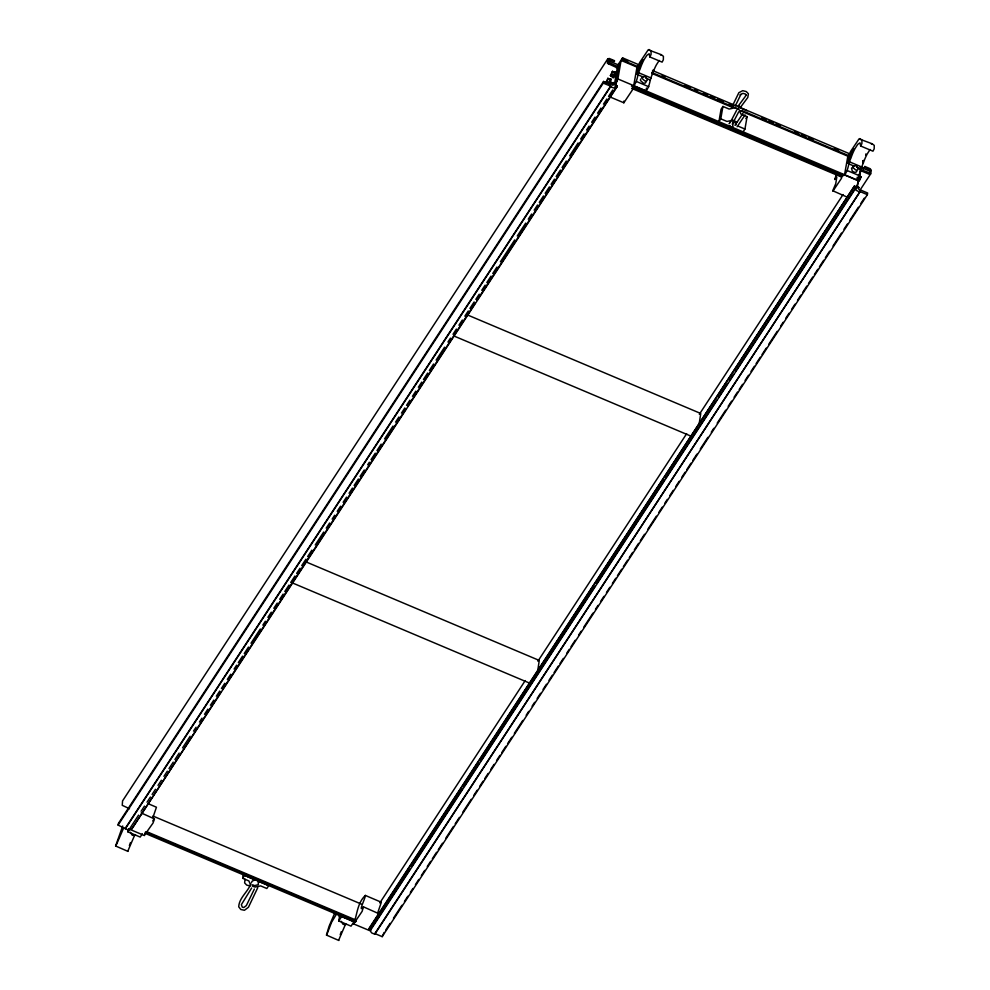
<?xml version="1.0" encoding="UTF-8"?>
<svg xmlns="http://www.w3.org/2000/svg" width="990" height="990" viewBox="0 0 990 990"><rect width="100%" height="100%" fill="white"/><g stroke="black" fill="none" stroke-linecap="round" stroke-linejoin="round"><path stroke-width="1.49" d="M141.174 812.938L154.49 818.916L153.042 823.037L144.54 835.09M409.897 869.319L369.641 930.612L353.616 923.918C357.254 914.834 357.118 903.177 365.347 895.43L381.348 902.249L377.846 912.434M245.025 879.194L244.629 882.907L246.696 885.097L250.161 885.963M639.701 65.105L622.599 57.878L622.104 59.932L637.77 66.553M127.945 850.843L134.652 835.213M338.79 939.918L345.498 924.289M862.81 160.751L862.822 161.63L863.144 160.912M729.048 123.75L730.001 122.302M129.851 829.694L128.353 830.115L118.107 825.091L118.392 823.445L603.578 81.452L612.414 85.177L614.394 84.62L617.129 68.805L615.978 67.27L607.439 63.335L607.761 58.893L609.246 58.472L614.518 60.699L614.369 61.516L609.011 59.363L608.355 62.296L617.302 66.429L618.391 68.285M607.761 58.893L122.562 800.898L122.253 805.328L129.504 808.719M142.35 833.815L140.209 837.07L127.92 831.872L128.391 829.137M138.575 815.141L130.123 828.061L131.88 828.803L220.807 692.097M152.943 817.418L156.445 807.234L148.364 803.756M250.804 885.246L248.861 880.914L242.674 878.303L243.392 874.17M338.753 920.948L341.6 916.604L353.9 921.801L351.054 926.145L338.753 920.948L339.706 915.465M860.087 191.577L374.888 933.57L382.19 936.651L867.376 194.659L860.087 191.577L374.777 934.226L371.708 932.927L370.557 931.392L370.842 929.759L369.084 929.016L369.258 928.038L854.444 186.033L856.202 186.776M374.777 934.226L374.888 933.57M382.19 936.651L384.157 932.432M118.107 825.091L603.294 83.086L603.578 81.452M608.565 63.929L609.073 60.984L618.998 65.179M125.284 828.816L610.471 86.823L610.582 86.167L603.294 83.086M612.562 76.836C612.773 80.388 617.216 69.733 614.283 72.542M613.119 76.329C612.327 81.811 617.946 69.882 614.728 72.728M613.255 84.224L613.181 82.479L612.426 83.308M613.689 84.41L613.614 82.665L612.872 83.494M617.277 79.967L616.126 81.898L617.896 78.953L620.742 62.419L622.091 59.053L622.104 59.932M131.88 828.803L617.079 86.811L617.24 85.833L615.483 85.091L619.208 63.558L617.587 66.045M623.886 101.079L623.849 102.787L632.35 90.053L633.637 86.068L633.093 86.65M633.662 85.87L637.003 67.134L637.907 65.736L637.944 66.949L639.688 62.506L648.202 49.809L661.332 54.698L663.424 56.331L663.337 59.784L662.112 62.123L649.811 56.937L649.168 53.757L646.928 55.23L644.057 59.709A12.437 2.549 -67.1 0 0 640.146 68.904C637.213 74.386 637.832 81.007 633.662 85.87L645.963 91.068C650.133 86.192 649.514 79.584 652.447 74.102A12.437 2.549 -67.1 0 1 656.358 64.907L659.229 60.427M537.582 671.616L539.265 660.441L307.11 562.357M640.666 79.002L640.419 80.45L643.364 83.16L645.171 83.148L646.074 82.071M645.963 91.068L646.482 88.048M722.935 106.437L721.054 109.321L718.913 121.708L720.794 118.837L722.935 106.437L729.123 109.049L734.654 107.873L738.466 109.259M733.392 121.918L732.439 127.425L732.848 126.794M743.069 131.917L744.95 129.047L747.091 116.647L740.904 114.036L739.456 110.781M699.051 424.673L700.747 413.486L467.156 314.808M844.507 174.945L847.848 156.197L848.752 154.811L848.789 156.024L850.521 151.581L859.048 138.885L872.178 143.773L874.269 145.406L874.182 148.859L872.957 151.198L860.657 146L860.013 142.832L857.773 144.305L854.902 148.785A12.437 2.549 -67.1 0 0 850.992 157.979C848.059 163.461 848.678 170.07 844.507 174.945L856.808 180.143C860.966 175.267 860.36 168.659 863.292 163.164A12.437 2.549 -67.1 0 1 867.203 153.982L870.074 149.502M369.084 929.016L854.444 186.033M856.808 180.143L857.328 177.123M854.271 187.023L856.028 187.766L856.053 190.241L859.976 192.221M857.043 187.209L856.969 185.476M858.899 176.443L858.825 174.71M857.897 181.739L860.941 167.124M859.704 190.637L870.693 173.832L871.311 170.243L870.16 168.708L864.889 166.481L864.753 167.298L870.086 169.661L869.529 172.879L859.691 169.166M867.376 194.659L867.661 193.013L858.837 189.288L857.303 187.234L860.038 171.419L861.523 170.998L869.208 174.252L870.693 173.832M865.73 155.195L865.891 153.92M735.347 105.843L740.916 94.384L740.05 94.867L742.908 93.369L745.086 93.914L746.46 95.362L745.755 94.557L745.557 96.141L738.169 106.079L738.75 107.341L740.161 107.724L740.458 106.71M605.88 82.591L607.897 78.309L610.187 79.274L609.63 82.504L607.34 81.539L606.177 83.321M607.34 81.539L607.897 78.309M610.446 75.599L612.476 71.317L614.753 72.282L613.033 77.282L610.446 75.599L613.033 77.282M610.756 76.329L612.476 71.317M858.8 180.526L859.11 181.244L861.127 176.975L858.54 175.267M129.381 845.596L130.482 842.527M340.226 934.671L341.327 931.602M651.791 73.706L653.152 70.129M862.637 162.781L863.54 160.392M257.771 887.659L248.453 907.248L244.443 910.28L240.793 909.476L238.726 906.815C239.085 897.806 247.97 891.854 250.891 883.699M122.71 826.007L115.595 845.992L128.044 851.425M732.996 104.742L738.862 92.689L742.723 90.672L746.287 91.563L748.415 93.802L747.772 97.503L740.161 107.724M536.023 676.318L536.803 674.735M697.492 429.363L698.284 427.791M254.356 889.057L246.337 905.59L243.837 907.496L242.253 907.149L241.362 904.662L251.646 888.018M730.162 122.661L736.634 110.274M732.241 124.208L738.701 111.845M377.945 918.052L378.638 916.728M836.154 175.168L834.719 179.512L836.798 177.099L835.733 183.756L832.738 190.748L847.428 197.233M608.937 84.039L610.781 79.052L609.716 79.534M609.382 84.224L611.214 79.237L610.149 79.72M334.917 912.656L329.026 926.405L326.44 935.067L338.889 940.5M123.663 827.937L115.743 846.227M617.562 65.464L622.599 57.878M609.456 83.865L610.607 82.083L613.194 83.766L610.607 82.083M125.396 828.172L610.582 86.167M615.52 84.93L617.673 79.373M141.112 811.255L144.503 806.095M147.027 802.209L150.418 797.037M152.101 794.45L155.48 789.29M158.016 785.404L161.407 780.231M163.944 776.358L167.322 771.185M169.005 768.599L173.238 762.139M174.933 759.553L179.153 753.093M182.531 747.92L190.142 736.288M193.52 731.115L196.057 727.242M199.435 722.069L201.972 718.183M204.509 714.31L207.888 709.137M210.424 705.264L213.815 700.091M216.34 696.218L219.731 691.045M221.413 688.458L224.804 683.286M227.329 679.412L230.72 674.24M234.098 669.067L236.635 665.193M238.318 662.607L242.55 656.135M244.245 653.548L248.465 647.089M251.002 643.215L260.296 628.996M262.833 625.111L265.37 621.237M267.906 617.364L271.285 612.191M273.822 608.306L277.212 603.133M279.737 599.259L283.128 594.087M284.811 591.5L289.043 585.041M290.726 582.454L294.958 575.994M296.654 573.408L300.032 568.235M301.715 565.649L305.947 559.189M307.642 556.603L311.862 550.143M315.241 544.97L323.693 532.038M326.23 528.165L329.608 522.992M332.145 519.119L334.682 515.233M337.219 511.36L340.597 506.187M343.134 502.314L346.525 497.141M349.049 493.255L352.44 488.095M354.123 485.508L358.355 479.036M360.038 476.462L364.271 469.99M367.649 464.817L369.344 462.231M371.027 459.657L375.26 453.185M376.955 450.599L381.175 444.139M384.553 438.966L393.005 426.046M395.542 422.161L398.933 416.988M401.457 413.115L404.848 407.942M406.531 405.356L409.91 400.183M412.446 396.309L415.837 391.137M418.374 387.263L421.752 382.091M423.435 379.504L427.668 373.044M429.363 370.458L433.583 363.998M436.12 360.113L444.572 347.193M447.95 342.02L450.487 338.135M453.024 334.261L456.402 329.088M458.939 325.215L462.318 320.042M464.854 316.169L468.245 310.996M469.928 308.41L474.161 301.95M475.844 299.364L479.234 294.191M481.759 290.305L485.15 285.145M486.832 282.558L491.065 276.086M492.748 273.5L496.98 267.04M500.358 261.867L514.726 239.902M517.263 236.016L525.715 223.097M528.252 219.211L531.63 214.038M534.167 210.165L537.558 204.992M539.241 202.406L543.473 195.946M545.156 193.359L549.388 186.9M551.083 184.313L554.462 179.141M556.145 176.554L560.377 170.094M562.06 167.508L566.292 161.048M569.671 155.875L578.123 142.944M580.66 139.07L584.038 133.898M586.575 130.024L589.112 126.138M591.649 122.265L595.027 117.092M597.564 113.219L600.955 108.046M603.479 104.16L606.87 98.988M608.553 96.414L612.785 89.942M127.92 831.872L130.049 828.618M222.503 689.51L405.925 409.006M407.62 406.42L475.237 303.002M476.933 300.416L617.24 85.833M729.543 126.2L729.952 125.569M242.674 878.303L244.555 875.432L255.185 879.912L252.401 880.989L251.448 882.437M745.841 118.565L747.091 116.647M379.826 902.929L525.22 680.588M537.892 661.196L686.664 433.682M699.348 414.303L843.047 194.547M863.206 169.067L864.889 166.481M411.58 866.733L462.305 789.166M463.988 786.58L479.21 763.315M480.893 760.728L595.015 586.216M596.698 583.63L664.327 480.224M666.01 477.638L716.735 400.071M718.418 397.485L727.712 383.266M729.407 380.68L733.64 374.22M735.323 371.634L857.241 185.068L858.38 181.071M370.842 929.759L856.028 187.766M385.853 929.845L390.072 923.385M393.463 918.213L401.915 905.281M404.452 901.407L407.831 896.235M410.367 892.361L412.904 888.476M415.441 884.602L418.82 879.429M421.356 875.556L424.735 870.383M427.272 866.498L430.65 861.337M432.345 858.751L436.565 852.279M438.261 849.692L442.481 843.232M445.871 838.06L453.47 826.427M455.165 823.841L459.397 817.381M462.775 812.208L471.228 799.289M473.764 795.403L477.143 790.23M479.68 786.357L483.058 781.184M484.754 778.598L488.132 773.425M490.669 769.552L494.047 764.379M496.584 760.506L499.962 755.333M501.658 752.746L505.878 746.287M507.573 743.7L511.793 737.241M514.33 733.355L522.782 720.435M526.173 715.263L528.71 711.377M532.088 706.216L534.625 702.331M537.162 698.457L540.54 693.285M543.077 689.411L546.455 684.238M548.992 680.353L552.37 675.192M554.066 672.606L558.286 666.134M559.981 663.548L563.36 658.387M566.738 653.214L569.275 649.329M570.97 646.742L575.19 640.283M578.581 635.11L581.118 631.236M583.642 627.363L592.948 613.132M595.485 609.258L598.022 605.385M600.559 601.499L603.937 596.339M606.474 592.453L609.852 587.28M612.389 583.407L615.768 578.234M617.463 575.648L621.683 569.188M623.378 566.602L627.598 560.142M629.293 557.556L632.672 552.383M634.367 549.797L638.587 543.337M640.283 540.75L644.502 534.278M647.893 529.118L656.345 516.186M658.882 512.313L662.26 507.14M664.797 503.254L667.334 499.381M669.871 495.507L673.25 490.335M675.786 486.461L679.165 481.289M681.702 477.403L685.08 472.23M686.775 469.656L690.995 463.184M692.691 460.598L696.91 454.138M700.301 448.965L707.899 437.332M711.29 432.16L713.827 428.286M717.205 423.114L725.658 410.182M728.195 406.308L731.573 401.136M734.11 397.262L737.488 392.089M739.184 389.503L742.562 384.33M745.099 380.457L748.477 375.284M751.014 371.411L754.392 366.238M756.088 363.652L760.308 357.192M762.003 354.606L766.223 348.134M768.76 344.26L777.212 331.328M780.603 326.168L783.14 322.282M785.664 318.409L789.055 313.236M791.592 309.363L794.97 304.19M797.507 300.304L800.885 295.144M802.581 292.557L806.801 286.085M808.496 283.499L812.716 277.039M814.411 274.453L817.79 269.28M819.485 266.694L823.705 260.234M825.4 257.647L829.62 251.188M833.011 246.015L841.463 233.096M844 229.21L847.378 224.037M849.915 220.164L858.367 207.232M860.904 203.358L864.282 198.186M152.72 820.945L154.353 818.507M379.38 913.931L363.441 906.84C357.415 914.067 365.805 897.299 365.347 895.43M734.951 125.322L742.933 113.491M737.105 126.757L745.099 114.914M632.177 88.469L632.61 87.85M856.919 171.134L856.016 172.223L854.197 172.235L852.316 171.171L851.511 168.077L852.959 167.496M649.811 56.937L651.036 54.586L651.123 51.134L649.032 49.5M860.657 146L861.882 143.661L861.968 140.209L859.877 138.575M832.937 191.12L841.426 178.386L842.713 174.401L841.005 176.554M326.589 935.303L331.551 922.334L336.043 914.834A12.437 2.549 -67.1 0 1 337.231 913.782M135.729 835.312L132.314 835.325L130.309 832.244M346.562 924.388L343.146 924.4L341.154 921.319M660.503 55.007L661.332 54.698M871.349 144.082L872.178 143.773M738.169 106.079L739.221 105.695M732.513 120.273L726.982 121.448L720.794 118.837M353.616 923.918L362.13 911.369L363.441 906.84M733.021 121.708L735.063 122.574L736.176 124.913M741.448 108.281L747.178 110.769M612.773 72.047L615.062 73.013M611.919 74.547L614.196 75.512M608.207 79.039L610.484 79.992M652.521 70.513L850.497 154.155M623.527 59.66L627.796 61.467M661.976 75.908L664.822 77.109M684.771 85.536L690.463 87.937M694.732 89.743L697.591 90.944M703.284 93.357L707.553 95.164M710.399 96.364L714.681 98.171M717.527 99.371L723.22 101.784M728.925 104.185L733.194 105.992M761.681 118.033L765.951 119.827M768.797 121.04L773.079 122.847M775.925 124.047L780.194 125.854M794.438 131.868L798.72 133.675M801.566 134.875L805.835 136.682M808.682 137.882L812.963 139.689M834.323 148.71L838.592 150.517M652.014 72.567L738.899 109.284M741.745 110.484L850.002 156.21M621.188 60.452L638.278 67.666M652.521 73.681L732.291 107.378M739.406 110.397L849.086 156.729M638.884 72.852L651.185 78.049M849.729 161.927L862.03 167.124M860.162 167.062L868.676 170.664M637.696 74.671L643.154 76.985M645.888 78.136L649.997 79.868M848.541 163.746L853.999 166.06M856.734 167.211L860.83 168.944M733.256 120.359L736.82 122.092M636.508 81.526L648.809 86.724M847.353 170.602L859.654 175.799M738.763 126.435L744.95 129.047M617.896 78.953L858.602 180.65M631.434 86.056L843.653 175.713M632.462 87.726L841.846 176.183M631.929 88.506L841.314 176.95M617.079 86.811L615.322 86.068L614.505 88.184L610.471 86.823M609.357 96.661L623.849 102.787M454.558 336.254L690.995 436.144M291.654 582.603L529.514 683.088M152.955 816.045L361.499 904.142M147.559 832.033L355.509 919.883M145.419 832.083L354.791 920.539M145.579 832.318L356.388 921.368M144.713 833.172L355.509 922.222M128.712 828.902L144.528 835.585M252.326 886.124L255.111 887.065L260.642 885.889L266.83 888.513L268.711 885.629L258.081 881.137L258.415 884.627L254.603 885.629L252.561 884.763M858.85 175.997L861.127 176.975M857.984 178.497L860.273 179.475M856.684 186.033L859.271 187.741L856.981 186.763M338.432 914.376L338.753 915.923M637.585 69.251L636.793 74.312L642.745 59.648L637.585 69.251M642.126 76.762L641.879 78.21L644.824 80.92L646.643 80.908L647.547 79.831L645.542 76.737L642.126 76.762M848.43 158.326L847.638 163.387L853.59 148.723L848.43 158.326M852.972 165.837L852.724 167.285L855.669 169.995L857.476 169.983L858.38 168.906L856.387 165.813L852.972 165.837"/></g></svg>
